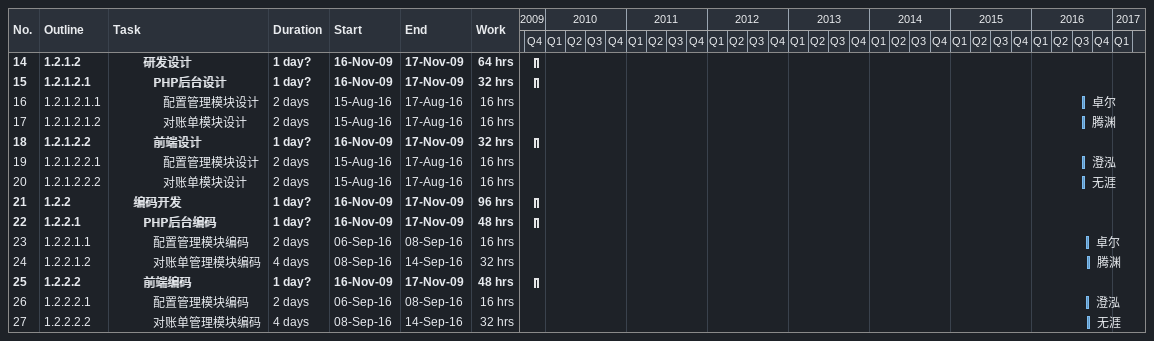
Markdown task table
| ID | WBS | Task | Duration | Start | Finish | Resources | Work (h) |
|---|---|---|---|---|---|---|---|
| 14 | 1.2.1.2 | **研发设计** | 1d? | 2009-11-16 | 2009-11-17 |  | 64 |
| 15 | 1.2.1.2.1 | **PHP后台设计** | 1d? | 2009-11-16 | 2009-11-17 |  | 32 |
| 16 | 1.2.1.2.1.1 | 配置管理模块设计 | 2d | 2016-08-15 | 2016-08-17 | 卓尔 | 16 |
| 17 | 1.2.1.2.1.2 | 对账单模块设计 | 2d | 2016-08-15 | 2016-08-17 | 腾渊 | 16 |
| 18 | 1.2.1.2.2 | **前端设计** | 1d? | 2009-11-16 | 2009-11-17 |  | 32 |
| 19 | 1.2.1.2.2.1 | 配置管理模块设计 | 2d | 2016-08-15 | 2016-08-17 | 澄泓 | 16 |
| 20 | 1.2.1.2.2.2 | 对账单模块设计 | 2d | 2016-08-15 | 2016-08-17 | 无涯 | 16 |
| 21 | 1.2.2 | **编码开发** | 1d? | 2009-11-16 | 2009-11-17 |  | 96 |
| 22 | 1.2.2.1 | **PHP后台编码** | 1d? | 2009-11-16 | 2009-11-17 |  | 48 |
| 23 | 1.2.2.1.1 | 配置管理模块编码 | 2d | 2016-09-06 | 2016-09-08 | 卓尔 | 16 |
| 24 | 1.2.2.1.2 | 对账单管理模块编码 | 4d | 2016-09-08 | 2016-09-14 | 腾渊 | 32 |
| 25 | 1.2.2.2 | **前端编码** | 1d? | 2009-11-16 | 2009-11-17 |  | 48 |
| 26 | 1.2.2.2.1 | 配置管理模块编码 | 2d | 2016-09-06 | 2016-09-08 | 澄泓 | 16 |
| 27 | 1.2.2.2.2 | 对账单管理模块编码 | 4d | 2016-09-08 | 2016-09-14 | 无涯 | 32 |
